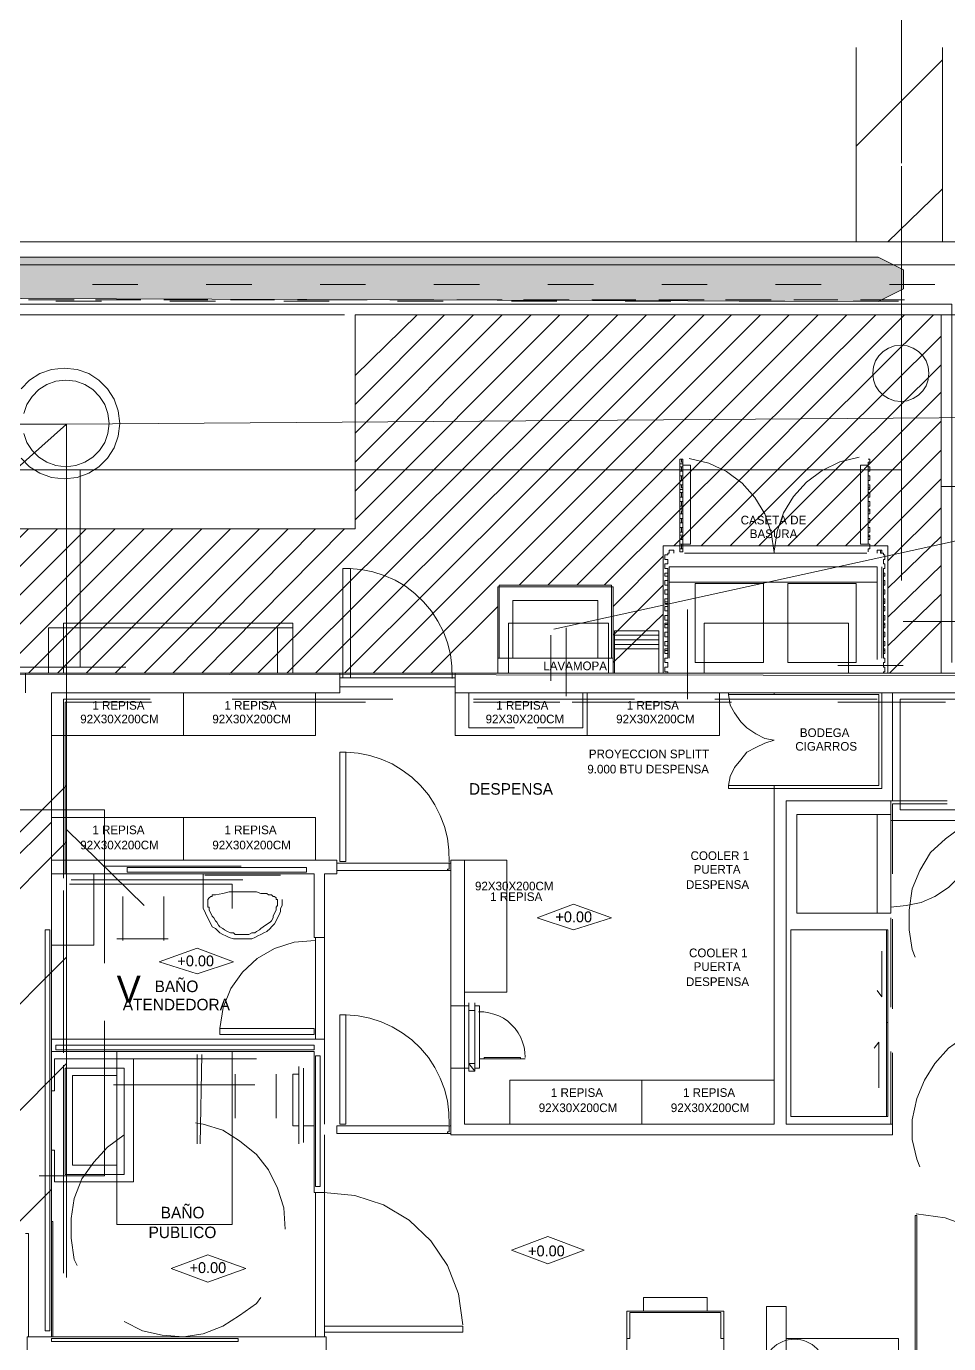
# Model space of a CAD drawing. Header units: metres. Extents: x 1 to 213, y 1 to 147.
# Drawn here: x 78.24 to 84.67, y 93.76 to 102.94 of the extents above; entities that cross this region are included whole.
import ezdxf

# ---------------------------------------------------------------- set-up
doc = ezdxf.new("R2010")
doc.units = ezdxf.units.M
doc.layers.get('0').update_dxf_attribs({"lineweight": 0, "plot": 0})
for name, color, linetype, lineweight, plot in [('00-BASE-ARQUITECTURA', 8, 'Continuous', 0, False), ('00-BASE-TEXTO', 8, 'Continuous', 0, False), ('PJ-GRAVILLA', 42, 'Continuous', 0, False), ('PJ-HERBACEAS', 212, 'Continuous', 0, False), ('PJ-LIMITE-JARDIN', 7, 'Continuous', 0, False), ('PJ-RIEGO-SECTORES', 5, 'Continuous', 0, False)]:
    doc.layers.add(name, color=color, linetype=linetype, lineweight=lineweight, plot=plot)

# ---------------------------------------------------------------- blocks, each defined once
blk = doc.blocks.new('PJ_AM')
blk.add_circle((0, 0), 0.22)
for tag, p, height in [('CODIGO', (0.15, 0.15), 0.2), ('ESPECIE', (0.15, -0.1), 0.15), ('ZONA', (0.15, -0.3), 0.15)]:
    blk.add_attdef(tag, p, '', height=height)

msp = doc.modelspace()

# ---------------------------------------------------------------- hatches: boundary and pattern name
at = {"layer": 'PJ-GRAVILLA'}
h = msp.add_hatch(dxfattribs=at)
h.set_pattern_fill('GRAVEL', scale=0.03)
h.paths.add_polyline_path([(69.2326, 101.3354), (84.1816, 101.3354), (84.3579, 101.2472), (84.3579, 101.1149), (84.1816, 101.0267), (71.5698, 101.0708), (70.8201, 100.9826), (70.6878, 100.8503), (70.5555, 100.0124), (69.1444, 100.0124), (68.7034, 100.3652), (67.7333, 100.3211), (67.5569, 100.1006), (67.5128, 94.1475), (67.8656, 93.8829), (70.8642, 93.927), (71.0847, 93.7066), (71.0847, 93.442), (70.8642, 93.2656), (67.601, 93.2656), (67.4246, 93.0451), (67.4246, 92.2072), (67.1159, 92.0309), (67.0277, 91.7663), (67.0718, 89.2527), (66.9395, 89.0763), (66.675, 89.1204), (66.6309, 90.9284), (66.7632, 91.3253), (66.675, 99.0423), (67.16, 100.1447), (67.5128, 100.5416), (68.4389, 101.159), (69.2326, 101.3354)])

# ---------------------------------------------------------------- linework, layer by layer
at = {"layer": '00-BASE-ARQUITECTURA'}
for points in [[(84.3456, 102.7218), (84.3456, 103.8436)], [(84.6313, 102.7959), (84.6313, 101.4412), (84.0281, 101.4412), (84.0281, 102.7959)], [(84.6313, 102.7959), (84.6313, 101.4412), (84.0281, 101.4412), (84.0281, 102.7959)], [(84.0281, 102.1079), (84.6313, 102.7112)], [(84.0281, 102.1079), (84.6313, 102.7112)], [(84.3456, 101.9915), (84.3456, 102.7324)], [(84.3456, 101.9915), (84.3456, 102.7324)], [(84.3456, 100.8485), (84.3456, 101.9704)], [(84.2503, 101.4412), (84.6313, 101.8116)], [(84.2503, 101.4412), (84.6313, 101.8116)], [(69.5501, 101.4412), (79.6254, 101.4412)], [(79.3397, 101.4412), (86.8433, 101.4412)], [(69.5501, 101.2825), (79.6254, 101.2825)], [(79.3397, 101.2825), (86.8433, 101.2825)], [(84.3456, 100.8485), (84.3456, 101.2401)], [(84.3456, 100.8485), (84.3456, 101.2401)], [(79.0222, 101.1449), (78.7047, 101.1449)], [(79.8159, 101.1449), (79.4984, 101.1449)], [(80.6097, 101.1449), (80.2922, 101.1449)], [(81.4034, 101.1449), (81.0859, 101.1449)], [(82.1972, 101.1449), (81.8797, 101.1449)], [(82.9909, 101.1449), (82.6734, 101.1449)], [(83.7847, 101.1449), (83.4672, 101.1449)], [(84.5784, 101.1449), (84.2609, 101.1449)], [(84.6949, 98.5096), (84.6949, 101.0073), (80.4615, 101.0073), (80.5144, 101.0073), (74.0798, 101.0073), (74.0269, 101.0073), (70.6402, 100.9861), (70.6402, 100.0442)], [(78.5777, 101.039), (78.2602, 101.039)], [(78.7682, 101.0285), (78.4507, 101.0285)], [(79.0433, 101.039), (78.7259, 101.039)], [(79.509, 101.039), (79.2021, 101.039)], [(79.5619, 101.0285), (79.2444, 101.0285)], [(79.9747, 101.039), (79.6678, 101.039)], [(80.3557, 101.0285), (80.0382, 101.0285)], [(80.6203, 101.039), (80.4298, 101.039), (80.1334, 101.039)], [(81.0859, 101.039), (80.779, 101.039)], [(81.1494, 101.0285), (80.8319, 101.0285)], [(81.5622, 101.039), (81.2447, 101.039)], [(81.9432, 101.0285), (81.6257, 101.0285)], [(82.0279, 101.039), (81.7103, 101.039)], [(82.4935, 101.039), (82.1866, 101.039)], [(82.7369, 101.0285), (82.4194, 101.0285)], [(82.9698, 101.039), (82.6523, 101.039)], [(83.4354, 101.039), (83.1179, 101.039)], [(83.5307, 101.0285), (83.2132, 101.0285)], [(83.9011, 101.039), (83.5942, 101.039)], [(84.3244, 101.0285), (84.0069, 101.0285)], [(84.3668, 101.039), (84.0598, 101.039)], [(84.6208, 98.5096), (84.6208, 100.9332), (80.5356, 100.9332), (80.5356, 99.441), (73.9528, 99.441), (73.9528, 100.9332), (70.7143, 100.912), (70.7143, 100.0442)], [(84.6208, 98.4355), (84.6208, 100.9332), (80.5356, 100.9332), (80.5356, 99.441), (77.4241, 99.441), (73.9528, 99.441), (73.9528, 100.9332), (72.4394, 100.9332)], [(73.9528, 100.9332), (80.4615, 100.9332)], [(79.6678, 98.4355), (82.1654, 100.9332)], [(79.8583, 98.4355), (82.3665, 100.9332)], [(80.0593, 98.4355), (82.5676, 100.9332)], [(80.2604, 98.4355), (82.7687, 100.9332)], [(80.4615, 98.4355), (82.9698, 100.9332)], [(80.5356, 100.5099), (80.9695, 100.9332)], [(80.5356, 100.3088), (81.16, 100.9332)], [(80.5356, 100.1077), (81.3611, 100.9332)], [(80.5356, 99.9066), (81.5622, 100.9332)], [(80.5356, 99.7055), (81.7633, 100.9332)], [(80.5356, 99.5044), (81.9643, 100.9332)], [(80.6626, 98.4355), (83.1603, 100.9332)], [(80.8637, 98.4355), (83.3614, 100.9332)], [(81.6786, 99.0494), (83.5624, 100.9332)], [(81.8797, 99.0494), (83.7635, 100.9332)], [(82.0808, 99.0494), (83.9646, 100.9332)], [(82.2713, 99.0494), (84.1657, 100.9332)], [(82.7581, 99.3245), (84.3668, 100.9332)], [(82.9486, 99.3245), (84.5678, 100.9332)], [(85.6262, 100.9332), (84.6208, 100.9332)], [(84.6208, 100.9332), (84.6208, 99.7373)], [(84.3456, 100.8485), (84.3456, 99.8537)], [(84.3456, 100.8485), (84.3456, 99.8537)], [(84.3456, 100.8485), (84.3456, 99.8537)], [(83.1497, 99.3245), (84.6208, 100.785)], [(84.5361, 100.5257), (84.5309, 100.5706), (84.5162, 100.6118), (84.4931, 100.6482), (84.4628, 100.6785), (84.4264, 100.7016), (84.3852, 100.7164), (84.3403, 100.7215), (84.2954, 100.7164), (84.2542, 100.7016), (84.2179, 100.6785), (84.1875, 100.6482), (84.1644, 100.6118), (84.1497, 100.5706), (84.1445, 100.5257), (84.1497, 100.4808), (84.1644, 100.4396), (84.1875, 100.4033), (84.2179, 100.373), (84.2542, 100.3498), (84.2954, 100.3351), (84.3403, 100.3299), (84.3852, 100.3351), (84.4264, 100.3498), (84.4628, 100.373), (84.4931, 100.4033), (84.5162, 100.4396), (84.5309, 100.4808), (84.5361, 100.5257)], [(84.5361, 100.5257), (84.5309, 100.5706), (84.5162, 100.6118), (84.4931, 100.6482), (84.4628, 100.6785), (84.4264, 100.7016), (84.3852, 100.7164), (84.3403, 100.7215), (84.2954, 100.7164), (84.2542, 100.7016), (84.2179, 100.6785), (84.1875, 100.6482), (84.1644, 100.6118), (84.1497, 100.5706), (84.1445, 100.5257), (84.1497, 100.4808), (84.1644, 100.4396), (84.1875, 100.4033), (84.2179, 100.373), (84.2542, 100.3498), (84.2954, 100.3351), (84.3403, 100.3299), (84.3852, 100.3351), (84.4264, 100.3498), (84.4628, 100.373), (84.4931, 100.4033), (84.5162, 100.4396), (84.5309, 100.4808), (84.5361, 100.5257)], [(84.5361, 100.5257), (84.5309, 100.5706), (84.5162, 100.6118), (84.4931, 100.6482), (84.4628, 100.6785), (84.4264, 100.7016), (84.3852, 100.7164), (84.3403, 100.7215), (84.2954, 100.7164), (84.2542, 100.7016), (84.2179, 100.6785), (84.1875, 100.6482), (84.1644, 100.6118), (84.1497, 100.5706), (84.1445, 100.5257), (84.1497, 100.4808), (84.1644, 100.4396), (84.1875, 100.4033), (84.2179, 100.373), (84.2542, 100.3498), (84.2954, 100.3351), (84.3403, 100.3299), (84.3852, 100.3351), (84.4264, 100.3498), (84.4628, 100.373), (84.4931, 100.4033), (84.5162, 100.4396), (84.5309, 100.4808), (84.5361, 100.5257)], [(78.8952, 100.1765), (78.885, 100.2651), (78.8559, 100.3464), (78.8103, 100.4181), (78.7505, 100.4779), (78.6788, 100.5235), (78.5975, 100.5526), (78.5089, 100.5628), (78.4203, 100.5526), (78.339, 100.5235), (78.2673, 100.4779), (78.2075, 100.4181)], [(83.3508, 99.3245), (84.6208, 100.5839)], [(78.8211, 100.1765), (78.8131, 100.2456), (78.7904, 100.3091), (78.7548, 100.3651), (78.7081, 100.4119), (78.6521, 100.4475), (78.5886, 100.4702), (78.5195, 100.4781), (78.4503, 100.4702), (78.3868, 100.4475), (78.3308, 100.4119), (78.2841, 100.3651), (78.2485, 100.3091), (78.2258, 100.2456)], [(83.5518, 99.3245), (84.6208, 100.3934)], [(71.5927, 100.1712), (78.5248, 100.1712)], [(73.7517, 95.2394), (73.7517, 95.9167), (78.5248, 100.1712)], [(78.2075, 99.9349), (78.2673, 99.8751), (78.339, 99.8295), (78.4203, 99.8004), (78.5089, 99.7902), (78.5975, 99.8004), (78.6788, 99.8295), (78.7505, 99.8751), (78.8103, 99.9349), (78.8559, 100.0066), (78.885, 100.0879), (78.8952, 100.1765)], [(78.2258, 100.1073), (78.2485, 100.0438), (78.2841, 99.9878), (78.3308, 99.9411), (78.3868, 99.9055), (78.4503, 99.8828), (78.5195, 99.8749), (78.5886, 99.8828), (78.6521, 99.9055), (78.7081, 99.9411), (78.7548, 99.9878), (78.7904, 100.0438), (78.8131, 100.1073), (78.8211, 100.1765)], [(78.5248, 100.1712), (88.7694, 100.2453)], [(78.5248, 94.2234), (78.5248, 100.1712)], [(81.922, 98.7424), (88.7694, 100.2453)], [(83.7529, 99.3245), (84.6208, 100.1924)], [(83.954, 99.3245), (84.6208, 99.9913)], [(82.8216, 99.9278), (82.8216, 99.9278), (82.811, 99.9278), (82.811, 99.9066), (82.8216, 99.9066), (82.8216, 99.8749), (82.8004, 99.8749), (82.8004, 99.8431), (82.8216, 99.8431), (82.8216, 99.8114), (82.8004, 99.8114), (82.8004, 99.7796), (82.8216, 99.7796), (82.8216, 99.7479), (82.8004, 99.7479), (82.8004, 99.7161), (82.8216, 99.7161), (82.8216, 99.695), (82.8004, 99.695), (82.8004, 99.6632), (82.8216, 99.6632), (82.8216, 99.6314), (82.8004, 99.6314), (82.8004, 99.5997), (82.8216, 99.5997), (82.8216, 99.5785), (82.8004, 99.5785), (82.8004, 99.5468), (82.8216, 99.5468), (82.8216, 99.515), (82.8004, 99.515), (82.8004, 99.4833), (82.8216, 99.4833), (82.8216, 99.4515), (82.8004, 99.4515), (82.8004, 99.4198), (82.8216, 99.4198), (82.8216, 99.3986), (82.8004, 99.3986), (82.8004, 99.3669), (82.8216, 99.3669), (82.8216, 99.3351), (82.8004, 99.3351), (82.8004, 99.3034), (82.8216, 99.3034), (82.8216, 99.2822), (82.8216, 99.3034), (82.811, 99.3034), (82.811, 99.3351), (82.8216, 99.3351), (82.8216, 99.3669), (82.811, 99.3669), (82.811, 99.388), (82.8216, 99.388), (82.8216, 99.4198), (82.811, 99.4198), (82.811, 99.4515), (82.8216, 99.4515), (82.8216, 99.4833), (82.811, 99.4833), (82.811, 99.515), (82.8216, 99.515), (82.8216, 99.5468), (82.811, 99.5468), (82.811, 99.5679), (82.8216, 99.5679), (82.8216, 99.5997), (82.811, 99.5997), (82.811, 99.6314), (82.8216, 99.6314), (82.8216, 99.6632), (82.811, 99.6632), (82.811, 99.695), (82.8216, 99.695), (82.8216, 99.7267), (82.811, 99.7267), (82.811, 99.7479), (82.8216, 99.7479), (82.8216, 99.7796), (82.811, 99.7796), (82.811, 99.8114), (82.8216, 99.8114), (82.8216, 99.8431), (82.811, 99.8431), (82.811, 99.8749), (82.8216, 99.8749), (82.8216, 99.896), (82.8004, 99.896), (82.8004, 99.9278), (82.8216, 99.9278)], [(83.4562, 99.278), (83.4374, 99.4168), (83.3921, 99.5456), (83.323, 99.6613), (83.2331, 99.761), (83.1249, 99.8414), (83.0013, 99.8995), (82.8651, 99.9322)], [(84.0505, 99.9418), (83.9145, 99.9079), (83.7911, 99.849), (83.683, 99.7682), (83.5928, 99.6684), (83.5233, 99.5526), (83.4772, 99.4239), (83.4572, 99.2852)], [(84.1128, 99.9278), (84.1128, 99.9278), (84.1234, 99.9278), (84.1234, 99.9066), (84.1128, 99.9066), (84.1128, 99.8749), (84.1234, 99.8749), (84.1234, 99.8431), (84.1128, 99.8431), (84.1128, 99.8114), (84.1234, 99.8114), (84.1234, 99.7796), (84.1128, 99.7796), (84.1128, 99.7479), (84.1234, 99.7479), (84.1234, 99.7161), (84.1128, 99.7161), (84.1128, 99.695), (84.1234, 99.695), (84.1234, 99.6632), (84.1128, 99.6632), (84.1128, 99.6314), (84.1234, 99.6314), (84.1234, 99.5997), (84.1128, 99.5997), (84.1128, 99.5785), (84.1234, 99.5785), (84.1234, 99.5468), (84.1128, 99.5468), (84.1128, 99.515), (84.1234, 99.515), (84.1234, 99.4833), (84.1128, 99.4833), (84.1128, 99.4515), (84.1234, 99.4515), (84.1234, 99.4198), (84.1128, 99.4198), (84.1128, 99.3986), (84.1234, 99.3986), (84.1234, 99.3669), (84.1128, 99.3669), (84.1128, 99.3351), (84.1234, 99.3351), (84.1234, 99.3034), (84.1128, 99.3034), (84.1128, 99.2822), (84.1128, 99.3034), (84.1234, 99.3034), (84.1234, 99.3351), (84.1128, 99.3351), (84.1128, 99.3669), (84.1234, 99.3669), (84.1234, 99.388), (84.1128, 99.388), (84.1128, 99.4198), (84.1234, 99.4198), (84.1234, 99.4515), (84.1128, 99.4515), (84.1128, 99.4833), (84.1234, 99.4833), (84.1234, 99.515), (84.1128, 99.515), (84.1128, 99.5468), (84.1234, 99.5468), (84.1234, 99.5679), (84.1128, 99.5679), (84.1128, 99.5997), (84.1234, 99.5997), (84.1234, 99.6314), (84.1128, 99.6314), (84.1128, 99.6632), (84.1234, 99.6632), (84.1234, 99.695), (84.1128, 99.695), (84.1128, 99.7267), (84.1234, 99.7267), (84.1234, 99.7479), (84.1128, 99.7479), (84.1128, 99.7796), (84.1234, 99.7796), (84.1234, 99.8114), (84.1128, 99.8114), (84.1128, 99.8431), (84.1234, 99.8431), (84.1234, 99.8749), (84.1128, 99.8749), (84.1128, 99.896), (84.1234, 99.896), (84.1234, 99.9278), (84.1128, 99.9278)], [(71.2223, 99.8537), (84.3456, 99.8537)], [(71.2223, 99.8537), (84.3456, 99.8537)], [(74.5666, 99.8537), (84.3456, 99.8537)], [(78.62, 99.8537), (78.62, 98.4779)], [(78.62, 99.8537), (78.62, 98.4779), (78.9375, 98.4779)], [(78.62, 99.8537), (78.62, 98.4779)], [(84.3456, 99.8537), (84.3456, 99.0811)], [(84.3456, 99.8537), (84.3456, 99.0811)], [(84.3456, 99.8537), (84.3456, 99.0811)], [(84.3456, 99.8537), (84.3456, 99.0811)], [(84.1551, 99.3245), (84.6208, 99.7902)], [(85.6262, 99.7373), (84.6208, 99.7373)], [(84.2503, 99.2187), (84.6208, 99.5891)], [(76.0377, 97.2184), (78.2602, 99.441)], [(76.2388, 97.2184), (78.4613, 99.441)], [(76.4399, 97.2184), (78.6624, 99.441)], [(76.6409, 97.2184), (78.8634, 99.441)], [(78.0591, 98.4355), (79.0645, 99.441)], [(78.2602, 98.4355), (79.2656, 99.441)], [(78.4613, 98.4355), (79.4667, 99.441)], [(78.6624, 98.4355), (79.6678, 99.441)], [(78.8634, 98.4355), (79.8688, 99.441)], [(79.0645, 98.4355), (80.0699, 99.441)], [(79.2656, 98.4355), (80.2604, 99.441)], [(79.4667, 98.4355), (80.4615, 99.441)], [(84.2503, 99.0282), (84.6208, 99.388)], [(82.3348, 98.9012), (82.684, 99.2504)], [(82.7581, 99.2716), (82.7581, 99.2928), (82.7263, 99.2928), (82.7263, 99.2716), (82.7158, 99.2716), (82.7158, 99.261), (82.6946, 99.261), (82.6946, 99.2293), (82.7158, 99.2293), (82.7158, 99.1975), (82.6946, 99.1975), (82.6946, 99.1658), (82.7158, 99.1658), (82.7158, 99.134), (82.6946, 99.134), (82.6946, 99.1129), (82.7158, 99.1129), (82.7158, 99.0811), (82.6946, 99.0811), (82.6946, 99.0494), (82.7158, 99.0494), (82.7158, 99.0176), (82.6946, 99.0176), (82.6946, 98.9859), (82.7158, 98.9859), (82.7158, 98.9541), (82.6946, 98.9541), (82.6946, 98.9224), (82.7158, 98.9224), (82.7158, 98.9012), (82.6946, 98.9012), (82.6946, 98.8694), (82.7158, 98.8694), (82.7158, 98.8377), (82.6946, 98.8377), (82.6946, 98.8059), (82.7158, 98.8059), (82.7158, 98.7848), (82.6946, 98.7848), (82.6946, 98.753), (82.7158, 98.753), (82.7158, 98.7213), (82.6946, 98.7213), (82.6946, 98.6895), (82.7158, 98.6895), (82.7158, 98.6578), (82.6946, 98.6578), (82.6946, 98.626), (82.7158, 98.626), (82.7158, 98.6049), (82.6946, 98.6049), (82.6946, 98.5731), (82.7158, 98.5731), (82.7158, 98.5414), (82.6946, 98.5414), (82.6946, 98.5096), (82.7158, 98.5096), (82.7158, 98.4779), (82.6946, 98.4779), (82.6946, 98.4461), (82.7158, 98.4461), (82.7158, 98.4355), (82.7158, 98.4461), (82.6946, 98.4461), (82.6946, 98.4779), (82.7158, 98.4779), (82.7158, 98.5096), (82.6946, 98.5096), (82.6946, 98.5414), (82.7158, 98.5414), (82.7158, 98.5731), (82.6946, 98.5731), (82.6946, 98.5943), (82.7158, 98.5943), (82.7158, 98.626), (82.6946, 98.626), (82.6946, 98.6578), (82.7158, 98.6578), (82.7158, 98.6895), (82.6946, 98.6895), (82.6946, 98.7213), (82.7158, 98.7213), (82.7158, 98.753), (82.6946, 98.753), (82.6946, 98.7742), (82.7158, 98.7742), (82.7158, 98.8059), (82.6946, 98.8059), (82.6946, 98.8377), (82.7158, 98.8377), (82.7158, 98.8694), (82.6946, 98.8694), (82.6946, 98.9012), (82.7158, 98.9012), (82.7158, 98.933), (82.6946, 98.933), (82.6946, 98.9541), (82.7158, 98.9541), (82.7158, 98.9859), (82.6946, 98.9859), (82.6946, 99.0176), (82.7158, 99.0176), (82.7158, 99.0494), (82.6946, 99.0494), (82.6946, 99.0811), (82.7158, 99.0811), (82.7158, 99.1129), (82.6946, 99.1129), (82.6946, 99.134), (82.7158, 99.134), (82.7158, 99.1658), (82.6946, 99.1658), (82.6946, 99.1975), (82.7158, 99.1975), (82.7158, 99.2293), (82.6946, 99.2293), (82.6946, 99.261), (82.7158, 99.261), (82.7158, 99.2716), (82.7263, 99.2716), (82.7263, 99.2928), (82.7581, 99.2928), (82.7581, 99.2716)], [(82.8322, 99.2716), (84.1022, 99.2716)], [(84.1763, 99.2716), (84.1763, 99.2928), (84.1974, 99.2928), (84.1974, 99.2716), (84.2186, 99.2716), (84.2186, 99.261), (84.2292, 99.261), (84.2292, 99.2293), (84.2186, 99.2293), (84.2186, 99.1975), (84.2292, 99.1975), (84.2292, 99.1658), (84.2186, 99.1658), (84.2186, 99.134), (84.2292, 99.134), (84.2292, 99.1129), (84.2186, 99.1129), (84.2186, 99.0811), (84.2292, 99.0811), (84.2292, 99.0494), (84.2186, 99.0494), (84.2186, 99.0176), (84.2292, 99.0176), (84.2292, 98.9859), (84.2186, 98.9859), (84.2186, 98.9541), (84.2292, 98.9541), (84.2292, 98.9224), (84.2186, 98.9224), (84.2186, 98.9012), (84.2292, 98.9012), (84.2292, 98.8694), (84.2186, 98.8694), (84.2186, 98.8377), (84.2292, 98.8377), (84.2292, 98.8059), (84.2186, 98.8059), (84.2186, 98.7848), (84.2292, 98.7848), (84.2292, 98.753), (84.2186, 98.753), (84.2186, 98.7213), (84.2292, 98.7213), (84.2292, 98.6895), (84.2186, 98.6895), (84.2186, 98.6578), (84.2292, 98.6578), (84.2292, 98.626), (84.2186, 98.626), (84.2186, 98.6049), (84.2292, 98.6049), (84.2292, 98.5731), (84.2186, 98.5731), (84.2186, 98.5414), (84.2292, 98.5414), (84.2292, 98.5096), (84.2186, 98.5096), (84.2186, 98.4779), (84.2292, 98.4779), (84.2292, 98.4461), (84.2186, 98.4461), (84.2186, 98.4355), (84.2186, 98.4461), (84.2292, 98.4461), (84.2292, 98.4779), (84.2186, 98.4779), (84.2186, 98.5096), (84.2292, 98.5096), (84.2292, 98.5414), (84.2186, 98.5414), (84.2186, 98.5731), (84.2292, 98.5731), (84.2292, 98.5943), (84.2186, 98.5943), (84.2186, 98.626), (84.2292, 98.626), (84.2292, 98.6578), (84.2186, 98.6578), (84.2186, 98.6895), (84.2292, 98.6895), (84.2292, 98.7213), (84.2186, 98.7213), (84.2186, 98.753), (84.2292, 98.753), (84.2292, 98.7742), (84.2186, 98.7742), (84.2186, 98.8059), (84.2292, 98.8059), (84.2292, 98.8377), (84.2186, 98.8377), (84.2186, 98.8694), (84.2292, 98.8694), (84.2292, 98.9012), (84.2186, 98.9012), (84.2186, 98.933), (84.2292, 98.933), (84.2292, 98.9541), (84.2186, 98.9541), (84.2186, 98.9859), (84.2292, 98.9859), (84.2292, 99.0176), (84.2186, 99.0176), (84.2186, 99.0494), (84.2292, 99.0494), (84.2292, 99.0811), (84.2186, 99.0811), (84.2186, 99.1129), (84.2292, 99.1129), (84.2292, 99.134), (84.2186, 99.134), (84.2186, 99.1658), (84.2292, 99.1658), (84.2292, 99.1975), (84.2186, 99.1975), (84.2186, 99.2293), (84.2292, 99.2293), (84.2292, 99.261), (84.2186, 99.261), (84.2186, 99.2716), (84.208, 99.2716), (84.208, 99.2928), (84.1763, 99.2928), (84.1763, 99.2716)], [(81.2123, 98.3999), (81.211, 98.484), (81.2002, 98.5667), (81.1802, 98.6473), (81.1513, 98.725), (81.1138, 98.7991), (81.0679, 98.8688), (81.014, 98.9333), (80.9531, 98.9913), (80.8865, 99.0415), (80.815, 99.0837), (80.7393, 99.1176), (80.6602, 99.1427), (80.5783, 99.1588), (80.4945, 99.1656)], [(82.7263, 98.5414), (82.7263, 99.1764)], [(84.1763, 98.5308), (84.1763, 99.1764)], [(84.208, 98.5414), (84.208, 99.1764)], [(84.2503, 98.8271), (84.6208, 99.187)], [(82.7158, 98.5519), (82.7158, 99.1552)], [(84.2186, 98.5414), (84.2186, 99.1552)], [(81.541, 98.5519), (81.541, 99.0388)], [(82.3348, 98.7001), (82.684, 99.0494)], [(84.2503, 98.626), (84.6208, 98.9859)], [(81.0648, 98.4355), (81.5304, 98.9012)], [(82.2289, 98.9435), (81.6363, 98.9435)], [(81.6363, 98.9435), (81.6363, 98.5414)], [(82.2289, 98.5414), (82.2289, 98.9435)], [(82.8534, 98.2556), (82.8534, 98.88)], [(82.3348, 98.5096), (82.684, 98.8483)], [(84.2609, 98.4355), (84.6208, 98.7954)], [(84.7478, 98.7954), (84.3562, 98.7954)], [(84.7478, 98.7954), (84.3562, 98.7954)], [(84.7478, 98.7954), (84.3562, 98.7954)], [(81.9008, 98.3826), (81.9008, 98.7001)], [(82.0067, 98.2768), (82.0067, 98.753)], [(82.6523, 98.7001), (82.3454, 98.7001)], [(82.6523, 98.6684), (82.3454, 98.6684)], [(82.6523, 98.6366), (82.6311, 98.6366), (82.3454, 98.6366)], [(82.6523, 98.6049), (82.5994, 98.6049), (82.3454, 98.6049)], [(81.541, 98.5414), (82.3242, 98.5414)], [(72.2171, 98.4355), (88.9388, 98.4355), (88.9388, 96.5835), (89.4362, 96.5835), (89.4362, 95.6839), (88.9811, 95.6839), (88.9811, 93.6519), (88.8012, 93.6519), (88.8012, 93.6836), (85.3404, 93.6836), (84.3138, 93.6836), (84.3138, 93.7048), (83.573, 93.7048), (83.573, 92.3501), (80.1652, 92.3501), (80.1652, 93.6836), (78.3766, 93.6836), (78.3766, 92.3819), (73.4554, 92.3819), (73.4554, 93.6836), (72.2277, 93.6836), (72.2171, 98.4355)], [(72.2171, 98.4355), (88.9599, 98.4355), (88.9599, 96.5835), (89.4573, 96.5835), (89.4573, 95.6839), (88.9917, 95.6839), (88.9917, 93.6413), (88.8223, 93.6413), (88.8223, 93.6836), (85.351, 93.6836), (84.3244, 93.6836), (84.3244, 93.7048), (83.5836, 93.7048), (83.5836, 92.3395), (80.1652, 92.3395), (80.1652, 93.6836), (78.3766, 93.6836), (78.3766, 92.3819), (73.4554, 92.3819), (73.4554, 93.6836), (72.2277, 93.6836), (72.2171, 98.4355)], [(72.2171, 98.4355), (88.9599, 98.4355), (88.9917, 93.6413), (88.8223, 93.6413), (88.8223, 93.6836), (85.351, 93.6836), (84.3244, 93.6836), (84.3244, 93.7048), (83.5836, 93.7048), (83.5836, 92.3395), (80.1652, 92.3395), (80.1652, 93.6836), (78.3766, 93.6836), (78.3766, 92.3819), (73.4554, 92.3819), (73.4554, 93.6836), (72.2277, 93.6836), (72.2171, 98.4355)], [(72.2171, 98.4355), (88.9599, 98.4144), (88.9599, 96.5835), (89.4573, 96.5835), (89.4573, 95.6839), (88.9917, 95.6839), (88.9917, 93.6413), (88.8223, 93.6413), (88.8223, 93.6836), (85.351, 93.6836), (83.5836, 93.7048), (83.5836, 92.3395), (80.1652, 92.3395), (80.1652, 93.6836), (78.3766, 93.6836), (78.3766, 92.3819), (73.4659, 92.3819), (73.4554, 93.6836), (72.2277, 93.6836), (72.2171, 98.4355)], [(78.62, 98.4779), (78.1967, 98.4779), (78.1967, 98.2979)], [(78.239, 98.2979), (78.239, 98.4355), (80.4298, 98.4355), (80.4298, 98.2979), (78.4189, 98.2979)], [(80.4298, 98.4355), (81.2341, 98.4355)], [(88.9917, 95.6839), (88.9917, 93.6413), (88.8118, 93.6413), (88.8118, 98.2979), (81.2341, 98.2979), (81.2341, 98.4355), (88.9493, 98.4355), (88.9493, 96.4564), (88.9493, 95.8214)], [(82.8216, 98.4355), (84.1128, 98.4355)], [(84.3562, 98.4884), (83.9011, 98.4884)], [(78.4189, 94.5303), (78.4189, 98.2979)], [(78.5036, 98.2556), (79.1069, 98.2556)], [(78.5036, 98.2556), (78.5036, 97.0068)], [(79.6784, 98.2556), (80.8002, 98.2556)], [(81.2976, 95.2923), (83.4566, 95.2923), (83.4566, 97.6312), (84.208, 97.6312), (84.208, 98.2979), (84.2821, 98.2979), (84.2821, 97.5465), (83.5413, 97.5465), (83.5413, 95.2923), (84.2821, 95.2923), (84.2821, 95.2182), (81.2024, 95.2182), (81.2024, 97.1338), (81.2976, 97.1338), (81.2976, 95.2923)], [(81.3294, 98.0545), (81.3294, 98.2979), (81.6468, 98.2979)], [(81.3611, 98.2556), (82.4829, 98.2556)], [(81.8056, 98.2979), (82.1231, 98.2979), (82.1231, 98.0545), (81.8056, 98.0545)], [(83.0438, 98.2556), (84.1763, 98.2556)], [(83.1391, 98.2874), (83.1497, 98.2133), (83.1814, 98.1604), (83.2238, 98.0969), (83.2661, 98.0545), (83.3296, 98.0122), (83.3931, 97.9804), (83.4566, 97.9699)], [(83.4566, 97.6312), (84.208, 97.6312), (84.208, 98.2979), (83.4566, 98.2979)], [(83.4566, 97.6524), (84.1869, 97.6524), (84.1869, 98.2874), (83.4566, 98.2874)], [(79.1174, 98.2344), (78.5142, 98.2344)], [(78.5142, 97.0385), (78.5142, 98.2344)], [(80.6097, 98.2344), (79.8688, 98.2344)], [(81.9643, 98.2344), (81.3611, 98.2344)], [(83.1603, 98.2344), (82.049, 98.2344)], [(84.6525, 98.2344), (83.9011, 98.2344)], [(81.6468, 98.0545), (81.3294, 98.0545)], [(83.4566, 97.9699), (83.3931, 97.9487), (83.3296, 97.9169), (83.2661, 97.8852), (83.2238, 97.8323), (83.1814, 97.7794), (83.1497, 97.7159), (83.1391, 97.6524)], [(81.1911, 97.1193), (81.1898, 97.2034), (81.179, 97.2861), (81.159, 97.3667), (81.1301, 97.4444), (81.0926, 97.5185), (81.0467, 97.5882), (80.9928, 97.6527), (80.9319, 97.7107), (80.8653, 97.7609), (80.7938, 97.8031), (80.7182, 97.837), (80.639, 97.8621), (80.5572, 97.8782), (80.4734, 97.885)], [(78.5248, 97.6524), (78.1438, 97.2714)], [(84.6631, 97.5465), (84.2715, 97.5465), (84.2715, 97.0491)], [(84.6631, 97.5254), (84.2821, 97.5254), (84.2821, 97.0385)], [(78.7893, 96.4141), (78.7893, 97.483), (78.1544, 97.483)], [(78.1014, 97.0809), (78.4189, 97.3984)], [(78.5248, 97.3455), (79.0645, 96.8163)], [(84.2715, 97.4089), (84.8853, 97.4089), (84.8748, 97.3031), (84.8536, 97.2079), (84.8113, 97.1126), (84.7478, 97.0174), (84.6737, 96.9433), (84.5784, 96.8798), (84.4832, 96.8375), (84.3774, 96.8163), (84.2715, 96.8057)], [(84.7689, 97.3666), (84.6525, 97.2819), (84.5467, 97.1867), (84.4726, 97.0597), (84.4197, 96.9327), (84.3985, 96.7845), (84.3985, 96.6469), (84.4197, 96.5094), (84.4409, 96.4564)], [(78.5248, 97.2608), (77.9956, 96.7316)], [(80.2499, 97.0385), (78.4189, 97.0385), (78.4189, 97.1338), (80.4086, 97.1338), (80.4086, 97.0385), (80.3239, 97.0385)], [(79.7419, 97.0915), (78.7788, 97.0915)], [(81.2024, 97.1126), (81.1918, 97.1126), (81.1918, 97.0703), (81.1812, 97.0703), (81.1812, 97.0597), (81.2024, 97.0597), (81.1918, 97.0597), (81.1812, 97.0597), (81.1812, 97.0703), (81.1918, 97.0703), (81.1918, 97.1126), (81.2024, 97.1126)], [(79.6784, 96.7951), (79.6784, 96.9644), (78.5459, 96.9644)], [(79.7524, 96.9962), (78.5565, 96.9962)], [(80.0276, 96.8586), (80.0276, 96.848), (80.0276, 96.8375), (80.0276, 96.8269), (80.0276, 96.8163), (80.017, 96.7951), (80.017, 96.774), (80.0064, 96.7528), (79.9959, 96.7316), (79.9853, 96.7104), (79.9747, 96.6893), (79.9535, 96.6681), (79.9429, 96.6575), (79.9218, 96.6364), (79.9006, 96.6258), (79.8794, 96.6152), (79.8583, 96.6046), (79.8371, 96.594), (79.8159, 96.5835), (79.7948, 96.5835), (79.7736, 96.5835), (79.763, 96.5835), (79.7524, 96.5835), (79.7419, 96.5835), (79.7313, 96.5835), (79.7101, 96.5835), (79.6889, 96.5835), (79.6572, 96.594), (79.636, 96.6046), (79.6149, 96.6152), (79.5937, 96.6258), (79.5831, 96.6364), (79.5619, 96.6575), (79.5408, 96.6681), (79.5302, 96.6893), (79.5196, 96.7104), (79.509, 96.7316), (79.4984, 96.7528), (79.4879, 96.774), (79.4773, 96.7951), (79.4773, 96.8163), (79.4773, 96.8269), (79.4773, 96.8375), (79.4773, 96.848), (79.4773, 96.8586), (79.4773, 97.028), (79.4773, 97.0385), (79.4879, 97.0385)], [(80.017, 97.0385), (79.4879, 97.0385)], [(80.017, 97.028), (79.4879, 97.028)], [(80.3239, 97.0385), (80.3239, 96.594), (80.2499, 96.594), (80.2499, 97.0385)], [(78.5036, 96.9221), (78.5036, 95.7897)], [(78.9164, 96.8798), (78.9164, 96.5729)], [(79.2021, 96.5729), (79.2021, 96.8798)], [(79.5408, 96.8904), (79.5513, 96.8904), (79.5619, 96.8904), (79.6149, 96.9009), (79.6572, 96.9115), (79.7101, 96.9115), (79.7524, 96.9115), (79.7736, 96.9115), (79.7948, 96.9115), (79.8053, 96.9115), (79.8159, 96.9115), (79.8265, 96.9115), (79.8371, 96.9115), (79.8477, 96.9115), (79.8794, 96.9009), (79.9218, 96.9009), (79.9324, 96.8904), (79.9429, 96.8904), (79.9535, 96.8904), (79.9641, 96.8798), (79.9747, 96.8798), (79.9853, 96.8692), (79.9853, 96.8586), (79.9959, 96.8586), (79.9959, 96.848), (79.9959, 96.8375), (79.9959, 96.8269), (79.9959, 96.8163), (79.9853, 96.8057), (79.9853, 96.7951), (79.9853, 96.7845), (79.9747, 96.7634), (79.9641, 96.7422), (79.9641, 96.7316), (79.9535, 96.7104), (79.9429, 96.6999), (79.9112, 96.6787), (79.8794, 96.6575), (79.8688, 96.6469), (79.8477, 96.6364), (79.8371, 96.6258), (79.8159, 96.6258), (79.7948, 96.6152), (79.7736, 96.6152), (79.763, 96.6152), (79.7524, 96.6152), (79.7419, 96.6152), (79.7207, 96.6152), (79.6995, 96.6152), (79.6889, 96.6258), (79.6678, 96.6258), (79.6466, 96.6364), (79.6254, 96.6469), (79.6149, 96.6575), (79.5937, 96.6681), (79.5831, 96.6787), (79.5725, 96.6999), (79.5619, 96.7104), (79.5513, 96.7316), (79.5408, 96.7422), (79.5302, 96.7634), (79.5196, 96.7845), (79.5196, 96.7951), (79.5196, 96.8057), (79.509, 96.8057), (79.509, 96.8163), (79.509, 96.8269), (79.509, 96.8375), (79.509, 96.848), (79.509, 96.8586), (79.5196, 96.8692), (79.5302, 96.8798), (79.5408, 96.8798), (79.5408, 96.8904)], [(84.2715, 96.7316), (84.2715, 96.1072)], [(84.2821, 96.721), (84.2821, 96.0966)], [(84.2398, 95.3452), (84.2398, 96.0014), (84.2503, 96.0014), (84.2503, 96.6469), (84.2398, 96.6469), (84.2398, 96.0014), (84.2503, 96.0014)], [(79.2339, 96.5835), (78.874, 96.5835)], [(80.2574, 96.5724), (80.1105, 96.561), (79.9745, 96.5181), (79.8532, 96.4474), (79.7506, 96.3525), (79.6706, 96.2371), (79.6171, 96.1048), (79.5942, 95.9593)], [(84.208, 96.4988), (84.208, 96.1813), (84.1763, 96.2236)], [(78.5248, 96.4564), (77.9956, 95.9273)], [(81.2024, 95.6627), (81.2024, 96.1389)], [(81.3294, 96.1389), (81.3294, 95.6627)], [(81.3294, 95.7156), (81.3717, 95.6627), (81.3717, 96.1389)], [(81.1911, 95.2884), (81.1898, 95.3725), (81.179, 95.4552), (81.159, 95.5358), (81.1301, 95.6135), (81.0926, 95.6876), (81.0467, 95.7573), (80.9928, 95.8218), (80.9319, 95.8798), (80.8653, 95.93), (80.7938, 95.9722), (80.7182, 96.0061), (80.639, 96.0312), (80.5572, 96.0473), (80.4734, 96.0541)], [(81.7209, 95.757), (81.7195, 95.7936), (81.7138, 95.8295), (81.7041, 95.8643), (81.6905, 95.8977), (81.673, 95.9294), (81.652, 95.959), (81.6274, 95.9861), (81.5997, 96.0102), (81.5698, 96.0307), (81.5378, 96.0475), (81.5041, 96.0605), (81.4691, 96.0695), (81.4331, 96.0745), (81.3965, 96.0752)], [(78.3343, 94.9325), (78.7893, 94.9325), (78.7893, 96.012)], [(80.2499, 95.8003), (78.4189, 95.8003), (78.4189, 95.8849), (80.2499, 95.8849)], [(80.2499, 95.8849), (80.3239, 95.8849), (80.3239, 95.2923)], [(84.1869, 95.5463), (84.1869, 95.8638), (84.1551, 95.8214)], [(84.7901, 95.9061), (84.6737, 95.8214), (84.5784, 95.7156), (84.5043, 95.5992), (84.4514, 95.4722), (84.4197, 95.324), (84.4197, 95.1865), (84.4514, 95.0489), (84.4726, 94.996)], [(79.4349, 95.1547), (79.4349, 95.7791)], [(79.4561, 95.1547), (79.4667, 95.7791)], [(80.3239, 95.2182), (80.3239, 94.816), (80.2499, 94.816), (80.2499, 95.8003)], [(84.2715, 95.8003), (84.2715, 95.2923)], [(84.2821, 95.7897), (84.2821, 95.2923)], [(78.5248, 95.7156), (76.1329, 93.3132)], [(78.4189, 95.1124), (78.4401, 95.1124), (78.4401, 94.8901), (78.4507, 94.8901), (78.4613, 94.8901), (78.5671, 94.8901), (78.9693, 94.8901), (78.9799, 94.8901), (78.9904, 94.8901), (78.9904, 95.7474), (78.9799, 95.7474), (78.9693, 95.7474), (78.5671, 95.7474), (78.4613, 95.7474), (78.4507, 95.7474), (78.4401, 95.7474), (78.4401, 95.5251), (78.4189, 95.5251)], [(78.5036, 95.705), (78.5036, 94.2551)], [(79.8477, 95.7474), (78.5459, 95.7474)], [(80.144, 95.6944), (80.144, 95.1547)], [(80.1758, 95.6839), (80.1758, 95.1653)], [(81.4034, 95.7474), (81.4352, 95.7474), (81.4352, 95.758), (81.6892, 95.758), (81.6892, 95.7474), (81.7209, 95.7474)], [(81.4034, 95.7474), (81.7209, 95.7474)], [(79.6995, 95.3346), (79.6995, 95.6415)], [(79.9853, 95.6415), (79.9853, 95.3346)], [(80.144, 95.2817), (80.1017, 95.2817), (80.1017, 95.6415), (80.144, 95.6415)], [(80.2499, 95.6415), (80.2499, 95.2817), (80.1758, 95.2817)], [(78.5036, 95.1335), (78.5036, 95.4934)], [(79.8371, 95.5674), (78.8529, 95.5674)], [(80.0488, 94.562), (80.0382, 94.7102), (79.9959, 94.8478), (79.9324, 94.9748), (79.8477, 95.0806), (79.7313, 95.1759), (79.6149, 95.25), (79.4773, 95.2923), (79.4244, 95.3029)], [(78.9269, 95.2182), (78.8105, 95.1335), (78.7153, 95.0277), (78.6306, 94.9113), (78.5777, 94.7737), (78.5565, 94.6361), (78.5565, 94.4985), (78.5777, 94.3504), (78.5989, 94.308)], [(81.2024, 95.2817), (81.1918, 95.2817), (81.1918, 95.2394), (81.1812, 95.2394), (81.1812, 95.2288), (81.2024, 95.2288), (81.1918, 95.2288), (81.1812, 95.2288), (81.1812, 95.2394), (81.1918, 95.2394), (81.1918, 95.2817), (81.2024, 95.2817)], [(78.112, 94.5303), (78.4189, 94.8372)], [(81.2867, 93.8942), (81.256, 94.1102), (81.1796, 94.3073), (81.0635, 94.48), (80.9134, 94.6227), (80.7351, 94.7299), (80.5344, 94.7961), (80.317, 94.8158)], [(85.34, 93.7801), (85.3114, 93.9817), (85.2416, 94.1666), (85.1354, 94.3299), (84.9978, 94.4665), (84.8339, 94.5716), (84.6486, 94.6403), (84.4467, 94.6676)], [(78.239, 94.5303), (78.2602, 94.5303), (78.2602, 93.8106), (78.4189, 93.8106), (78.4189, 94.5303)], [(78.2496, 93.6836), (78.2496, 93.8106), (80.3345, 93.8106), (80.3345, 92.5194), (83.4037, 92.5194), (83.4037, 94.0223)], [(78.9269, 93.9165), (79.0539, 93.853), (79.1915, 93.8212), (79.3397, 93.8106), (79.4773, 93.8318), (79.6149, 93.8847), (79.7313, 93.9588), (79.8477, 94.0434), (79.8794, 94.0858)], [(82.9909, 93.9905), (82.9909, 94.0858), (82.5464, 94.0858), (82.5464, 93.9905)], [(83.4037, 94.0223), (83.5413, 94.0223), (83.5413, 93.7048)], [(83.0862, 93.98), (83.0862, 93.8), (83.1074, 93.8), (83.1074, 93.9905), (82.43, 93.9905), (82.43, 93.8), (82.4512, 93.8), (82.4512, 93.98), (83.0862, 93.98)], [(83.5413, 93.8), (84.3244, 93.8), (84.3244, 93.7048), (83.5413, 93.7048)]]:
    msp.add_lwpolyline(points, dxfattribs=at)
for points in [[(82.8216, 99.9278), (82.8216, 99.2822), (82.8004, 99.2822), (82.8004, 99.9278)], [(82.8216, 99.8854), (82.8216, 99.3351), (82.8745, 99.3351), (82.8745, 99.8854)], [(84.1128, 99.8854), (84.1128, 99.3351), (84.0598, 99.3351), (84.0598, 99.8854)], [(82.684, 99.3245), (84.2503, 99.3245), (84.2503, 98.4355), (82.684, 98.4355)], [(80.5039, 98.4038), (80.5039, 99.1658), (80.4509, 99.1658), (80.4509, 98.4038)], [(84.1763, 99.1764), (84.1763, 99.0705), (82.7263, 99.0705), (82.7263, 99.1764)], [(81.541, 98.5414), (81.541, 99.0388), (81.5304, 99.0388), (81.5304, 98.5414)], [(81.541, 99.0388), (81.541, 99.0494), (82.3242, 99.0494), (82.3242, 99.0388)], [(82.3348, 98.5414), (82.3348, 99.0388), (82.3242, 99.0388), (82.3242, 98.5414)], [(83.3825, 99.0599), (82.9063, 99.0599), (82.9063, 98.5096), (83.3825, 98.5096)], [(84.0281, 99.0599), (83.5518, 99.0599), (83.5518, 98.5096), (84.0281, 98.5096)], [(79.9959, 98.4355), (79.9959, 98.753), (78.3978, 98.753), (78.3978, 98.4355)], [(78.5036, 98.753), (80.1017, 98.753), (80.1017, 98.7848), (78.5036, 98.7848)], [(80.1017, 98.4355), (80.1017, 98.753), (78.5036, 98.753), (78.5036, 98.4355)], [(81.6045, 98.7848), (82.303, 98.7848), (82.303, 98.4355), (81.6045, 98.4355)], [(82.6523, 98.4355), (82.6523, 98.7319), (82.3454, 98.7319), (82.3454, 98.4355)], [(83.9752, 98.4355), (82.9698, 98.4355), (82.9698, 98.7848), (83.9752, 98.7848)], [(81.5304, 98.4355), (81.5304, 98.5414), (82.3348, 98.5414), (82.3348, 98.4355)], [(81.2341, 98.4038), (81.2341, 98.3403), (80.4298, 98.3403), (80.4298, 98.4038)], [(79.3397, 98.0016), (78.4189, 98.0016), (78.4189, 98.2979), (79.3397, 98.2979)], [(80.2604, 98.0016), (79.3397, 98.0016), (79.3397, 98.2979), (80.2604, 98.2979)], [(82.1548, 98.0016), (81.2341, 98.0016), (81.2341, 98.2979), (82.1548, 98.2979)], [(83.0756, 98.0016), (82.1548, 98.0016), (82.1548, 98.2979), (83.0756, 98.2979)], [(83.4566, 98.2874), (83.1391, 98.2874), (83.1391, 98.2979), (83.4566, 98.2979)], [(85.6368, 98.2556), (85.6368, 97.483), (84.335, 97.483), (84.335, 98.2556)], [(80.4721, 97.1232), (80.4721, 97.8852), (80.4298, 97.8852), (80.4298, 97.1232)], [(83.4566, 97.6312), (83.1391, 97.6312), (83.1391, 97.6524), (83.4566, 97.6524)], [(79.3397, 97.1338), (78.4189, 97.1338), (78.4189, 97.4301), (79.3397, 97.4301)], [(80.2604, 97.1338), (79.3397, 97.1338), (79.3397, 97.4301), (80.2604, 97.4301)], [(84.1763, 96.7634), (84.1763, 97.4513), (83.6154, 97.4513), (83.6154, 96.7634)], [(84.2715, 97.4513), (84.1763, 97.4513), (84.1763, 96.7634), (84.2715, 96.7634)], [(78.9481, 97.0491), (80.1969, 97.0491), (80.1969, 97.0809), (78.9481, 97.0809)], [(81.2024, 97.1126), (80.4086, 97.1126), (80.4086, 97.0597), (81.2024, 97.0597)], [(81.2976, 96.213), (81.2976, 97.1338), (81.5939, 97.1338), (81.5939, 96.213)], [(78.4189, 97.0385), (78.4189, 96.5411), (78.7153, 96.5411), (78.7153, 97.0385)], [(81.8056, 96.7316), (82.0596, 96.6469), (82.3242, 96.7316), (82.0596, 96.8269)], [(78.4084, 93.853), (78.4084, 96.6469), (78.3766, 96.6469), (78.3766, 93.853)], [(80.2604, 96.594), (80.3239, 96.594), (80.3239, 95.8849), (80.2604, 95.8849)], [(84.2503, 96.6469), (83.573, 96.6469), (83.573, 95.3452), (84.2503, 95.3452)], [(79.1704, 96.4247), (79.4349, 96.34), (79.6889, 96.4247), (79.4349, 96.52)], [(80.4721, 95.2923), (80.4721, 96.0543), (80.4298, 96.0543), (80.4298, 95.2923)], [(81.2024, 95.6839), (81.3294, 95.6839), (81.3294, 96.1178), (81.2024, 96.1178)], [(81.3294, 95.7156), (81.3717, 95.7156), (81.3717, 96.086), (81.3294, 96.086)], [(81.4034, 95.6839), (81.3717, 95.6839), (81.3717, 96.1178), (81.4034, 96.1178)], [(79.5937, 95.9167), (80.2499, 95.9167), (80.2499, 95.959), (79.5937, 95.959)], [(78.4507, 95.8109), (80.2499, 95.8109), (80.2499, 95.8426), (78.4507, 95.8426)], [(78.874, 95.8003), (79.6784, 95.8003), (79.6784, 94.5938), (78.874, 94.5938)], [(80.2922, 94.8584), (80.2922, 95.7685), (80.2604, 95.7685), (80.2604, 94.8584)], [(78.9269, 95.6839), (78.9269, 94.943), (78.5142, 94.943), (78.5142, 95.6839)], [(81.3294, 95.7156), (81.3717, 95.7156), (81.3717, 95.6627), (81.3294, 95.6627)], [(78.874, 95.6309), (78.874, 95.0065), (78.5671, 95.0065), (78.5671, 95.6309)], [(82.5359, 95.2923), (81.6151, 95.2923), (81.6151, 95.5992), (82.5359, 95.5992)], [(83.4566, 95.2923), (82.5359, 95.2923), (82.5359, 95.5992), (83.4566, 95.5992)], [(81.2024, 95.2817), (80.4086, 95.2817), (80.4086, 95.2288), (81.2024, 95.2288)], [(80.2604, 94.816), (80.3239, 94.816), (80.3239, 93.8106), (80.2604, 93.8106)], [(84.4409, 93.6625), (84.4409, 94.6573), (84.4514, 94.6573), (84.4514, 93.6625)], [(78.4295, 93.8106), (78.4295, 94.6149), (78.4189, 94.6149), (78.4189, 93.8106)], [(81.6257, 94.4139), (81.8797, 94.3186), (82.1337, 94.4139), (81.8797, 94.5091)], [(79.255, 94.2869), (79.509, 94.1916), (79.7736, 94.2869), (79.509, 94.3821)], [(83.1074, 92.8158), (82.43, 92.8158), (82.43, 93.9905), (83.1074, 93.9905)], [(80.3239, 93.8847), (81.287, 93.8847), (81.287, 93.8424), (80.3239, 93.8424)], [(78.4189, 93.7789), (79.7207, 93.7789), (79.7207, 93.8), (78.4189, 93.8)]]:
    msp.add_lwpolyline(points, close=True, dxfattribs=at)
at = {"layer": 'PJ-LIMITE-JARDIN'}
msp.add_lwpolyline([(67.5128, 100.5416), (68.4389, 101.159), (69.2326, 101.3354), (69.2326, 101.3354), (84.1816, 101.3354), (84.3579, 101.2472), (84.3579, 101.1149), (84.1816, 101.0267), (71.5698, 101.0708), (70.8201, 100.9826), (70.6878, 100.8503), (70.5555, 100.0124), (69.1444, 100.0124), (68.7034, 100.3652), (67.7333, 100.3211), (67.5569, 100.1006), (67.5128, 94.1475), (67.8656, 93.8829), (70.8642, 93.927), (71.0847, 93.7066), (71.0847, 93.442), (70.8642, 93.2656), (67.601, 93.2656), (67.4246, 93.0451)], dxfattribs=at)
at = {"layer": 'PJ-RIEGO-SECTORES'}
msp.add_lwpolyline([(67.5128, 100.5416), (68.4389, 101.159), (69.2326, 101.3354), (84.1816, 101.3354), (84.3579, 101.2472), (84.3579, 101.1149), (84.3579, 101.1149), (84.1816, 101.0267), (71.5698, 101.0708), (70.8201, 100.9826), (70.6878, 100.8503), (70.5555, 100.0124), (69.1444, 100.0124), (68.7034, 100.3652), (67.7333, 100.3211), (67.5569, 100.1006), (67.5128, 94.1475), (67.8656, 93.8829), (70.8642, 93.927), (71.0847, 93.7066), (71.0847, 93.442), (70.8642, 93.2656), (67.601, 93.2656), (67.4246, 93.0451)], dxfattribs=at)

# ---------------------------------------------------------------- block references
at = {"layer": 'PJ-HERBACEAS'}
msp.add_blockref('PJ_AM', (83.5995, 93.574), dxfattribs=at)

# ---------------------------------------------------------------- texts
at = {"layer": '00-BASE-TEXTO'}
for s, height, p in [('CASETA DE', 0.06035, (83.2238, 99.4727)), ('BASURA', 0.06035, (83.2873, 99.3774)), ('LAVAMOPA', 0.06035, (81.8479, 98.4567)), ('1 REPISA', 0.06035, (78.7047, 98.1815)), ('1 REPISA', 0.06035, (79.6254, 98.1815)), ('1 REPISA', 0.06035, (81.5199, 98.1815)), ('1 REPISA', 0.06035, (82.43, 98.1815)), ('92X30X200CM', 0.06035, (78.62, 98.0863)), ('92X30X200CM', 0.06035, (79.5408, 98.0863)), ('92X30X200CM', 0.06035, (81.4458, 98.0863)), ('92X30X200CM', 0.06035, (82.3559, 98.0863)), ('BODEGA', 0.06035, (83.6365, 97.991)), ('PROYECCION SPLITT', 0.06035, (82.1654, 97.8429)), ('CIGARROS', 0.06035, (83.6048, 97.8958)), ('9.000 BTU DESPENSA', 0.06035, (82.1548, 97.737)), ('DESPENSA', 0.08047, (81.3294, 97.5889)), ('1 REPISA', 0.06035, (78.7047, 97.3137)), ('1 REPISA', 0.06035, (79.6254, 97.3137)), ('92X30X200CM', 0.06035, (78.62, 97.2079)), ('92X30X200CM', 0.06035, (79.5408, 97.2079)), ('COOLER 1', 0.06035, (82.8745, 97.1338)), ('PUERTA', 0.06035, (82.8957, 97.0385)), ('92X30X200CM', 0.06035, (81.3717, 96.9221)), ('DESPENSA', 0.06035, (82.8428, 96.9327)), ('1 REPISA', 0.06035, (81.4775, 96.848)), ('+0.00', 0.07544, (81.9326, 96.6999)), ('COOLER 1', 0.06035, (82.8639, 96.4564)), ('+0.00', 0.07544, (79.2973, 96.3929)), ('PUERTA', 0.06035, (82.8957, 96.3612)), ('V', 0.1886, (78.874, 96.1389)), ('BAÑO', 0.08047, (79.1386, 96.213)), ('DESPENSA', 0.06035, (82.8428, 96.2554)), ('ATENDEDORA', 0.08047, (78.9164, 96.086)), ('1 REPISA', 0.06035, (81.9008, 95.4828)), ('1 REPISA', 0.06035, (82.8216, 95.4828)), ('92X30X200CM', 0.06035, (81.8162, 95.3769)), ('92X30X200CM', 0.06035, (82.7369, 95.3769)), ('BAÑO', 0.08047, (79.1809, 94.6361)), ('PUBLICO', 0.08047, (79.0963, 94.4985)), ('+0.00', 0.07544, (81.7421, 94.3715)), ('+0.00', 0.07544, (79.382, 94.2551))]:
    msp.add_text(s, height=height, dxfattribs=at).set_placement(p)

doc.saveas('drawing.dxf')
